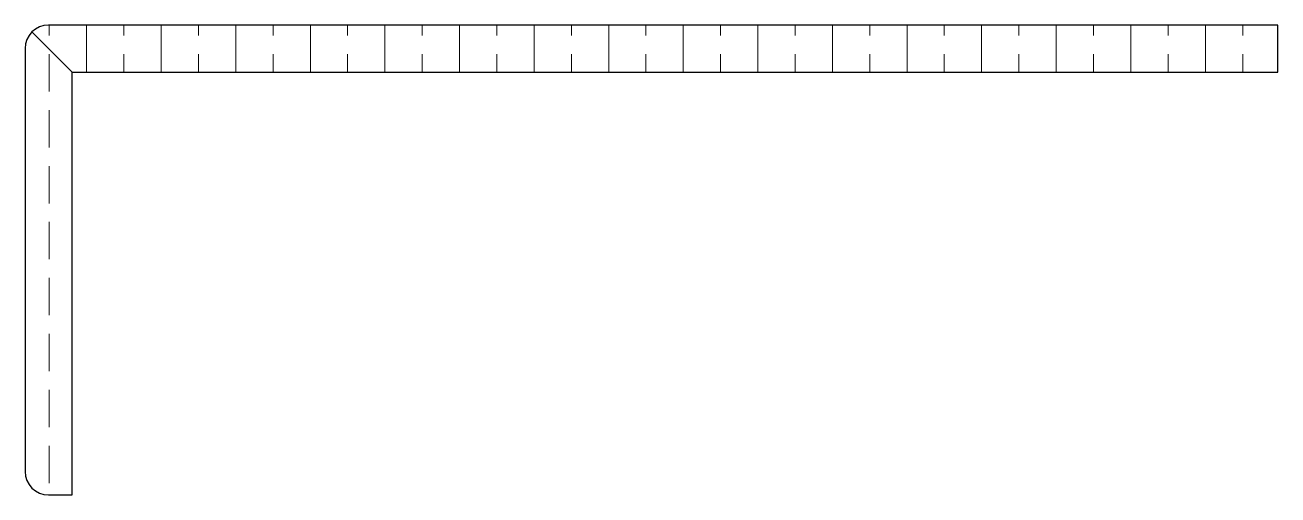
# Model space of a CAD drawing. Header units: metres. Extents: x -6 to 154, y -54 to 6.
import ezdxf

# ---------------------------------------------------------------- set-up
doc = ezdxf.new("R2010")
doc.units = ezdxf.units.M
doc.layers.add('A-DETL-GENF', color=92, linetype='Continuous', lineweight=18)

# ---------------------------------------------------------------- blocks, each defined once
blk = doc.blocks.new('42 MDF dagkantafwerking - KDH 401-1648257-00_0 Basismaterialen')
at = {"layer": 'A-DETL-GENF', "lineweight": 13}
h = blk.add_hatch(dxfattribs=at)
h.set_pattern_fill('FP_85', color=256, style=0, pattern_type=2)
h.set_pattern_definition([(90, (10831.778, 1590.404), (-9.525, 6e-16), []), (90, (10836.54, 1590.404), (-9.525, 6e-16), [4.762, -2.381])])
h.paths.add_polyline_path([(-3, -54), (0, -54), (0, 0), (154, 0), (154, 6), (-3, 6), (-3.78, 5.9), (-4.5, 5.6), (-5.12, 5.12), (-5.6, 4.5), (-5.9, 3.78), (-6, 3), (-6, -51), (-5.9, -51.78), (-5.6, -52.5), (-5.12, -53.12), (-4.5, -53.6), (-3.78, -53.9)])
at = {"layer": 'A-DETL-GENF'}
blk.add_line((0, 0), (-5.12, 5.12), dxfattribs=at)
at = {"layer": 'A-DETL-GENF', "lineweight": 25}
for p, q in [((154, 6), (-3, 6)), ((154, 0), (154, 6)), ((-6, 3), (-6, -51)), ((0, -54), (0, 0)), ((0, 0), (154, 0)), ((-3, -54), (0, -54))]:
    blk.add_line(p, q, dxfattribs=at)
for centre, start, end in [((-3, 3), 90, 180), ((-3, -51), 180, 270)]:
    blk.add_arc(centre, 3, start, end, dxfattribs=at)

msp = doc.modelspace()

# ---------------------------------------------------------------- block references
msp.add_blockref('42 MDF dagkantafwerking - KDH 401-1648257-00_0 Basismaterialen', (0, 0))

doc.saveas('drawing.dxf')
